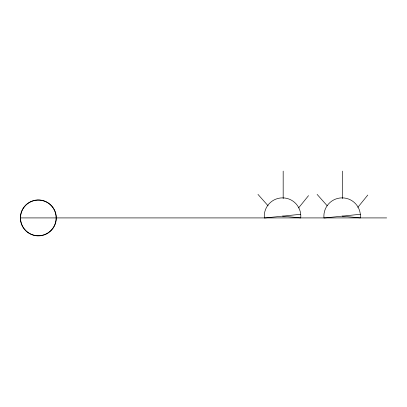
<?xml version="1.0" encoding="UTF-8"?>
<svg xmlns="http://www.w3.org/2000/svg" width="407" height="407" viewBox="0 0 407 407"><rect width="100%" height="100%" fill="white"/><g stroke="black" fill="none" stroke-linecap="round" stroke-linejoin="round"><path stroke-width="0.61" d="M298.565 207.936L308.531 195.64M357.814 207.367L367.775 195.065M300.722 214.28L264.362 218.02A18.274 18.274 0 0 1 282.494 197.873A18.274 18.274 0 0 1 300.732 217.923L282.539 216.153M360.337 214.28L323.977 218.02A18.274 18.274 0 0 1 342.109 197.873A18.274 18.274 0 0 1 360.348 217.923L342.155 216.153M20.35 217.913L386.65 217.913M317.114 194.404L327.233 205.81M257.987 194.404L268.106 205.81M342.302 171.118L342.302 198.585M283.175 171.118L283.175 198.585M29.421 233.343A17.816 17.816 0 0 0 56.141 217.913A17.816 17.816 0 0 0 29.421 202.488A17.816 17.816 0 0 0 29.421 233.343M29.34 233.486A17.979 17.979 0 0 0 56.308 217.913A17.979 17.979 0 0 0 29.34 202.345A17.979 17.979 0 0 0 29.34 233.486"/></g></svg>
